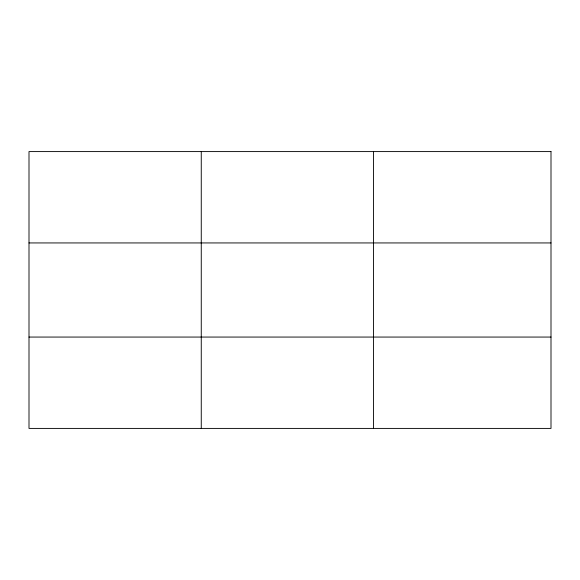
<?xml version="1.0" encoding="UTF-8"?>
<svg xmlns="http://www.w3.org/2000/svg" width="580" height="580" viewBox="0 0 580 580"><rect width="100%" height="100%" fill="white"/><g stroke="black" fill="none" stroke-linecap="round" stroke-linejoin="round"><path stroke-width="0.87" d="M201.26 428.41L201.26 151.59M373.52 428.41L373.52 151.59M29 242.94L551 242.94M29 337.06L551 337.06M551 151.59L551 428.41L29 428.41L29 151.59L551 151.59"/></g></svg>
